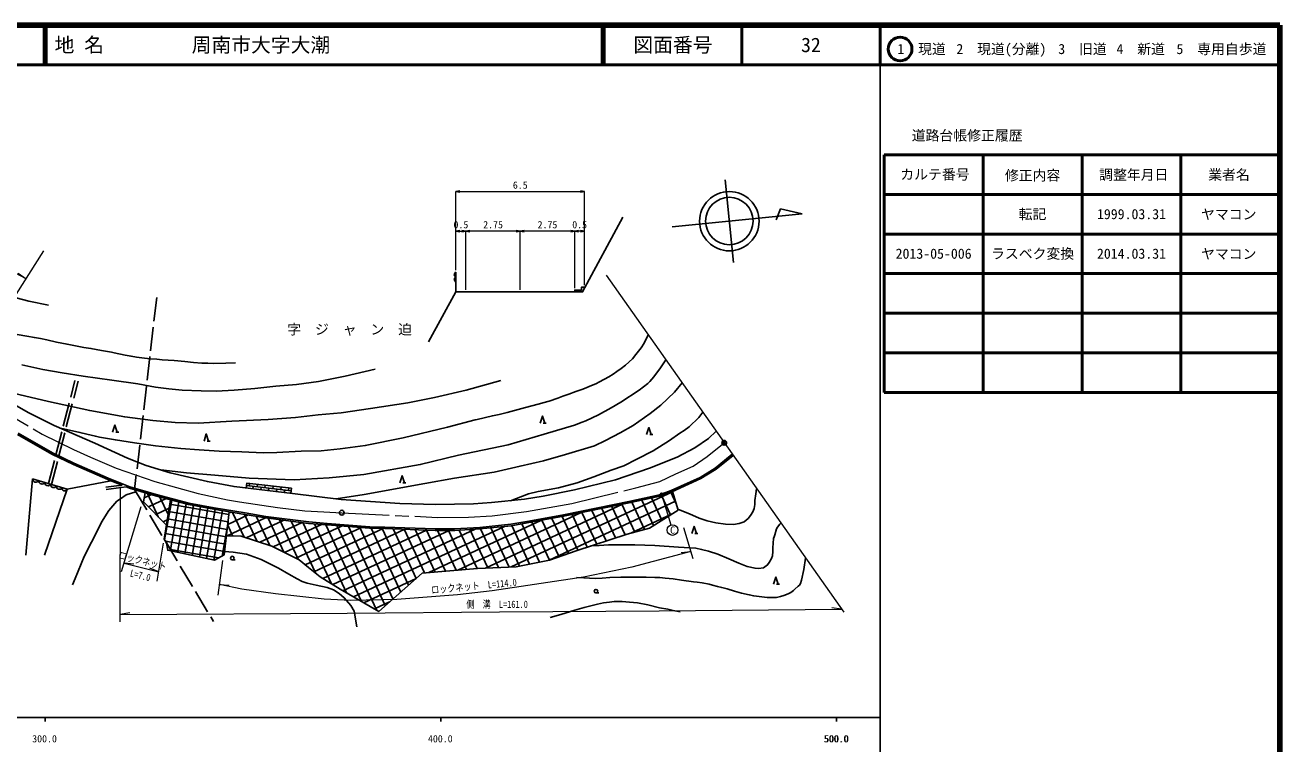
# Model space of a CAD drawing. Units: millimetres at full size, sheet at 1:1000, with parts at other scales. Extents: x 40000 to 680000, y 20000 to 380000.
# Drawn here: x 362928 to 680000, y 198357 to 380000 of the extents above; entities that cross this region are included whole.
import ezdxf
from ezdxf.enums import TextEntityAlignment as Align

# ---------------------------------------------------------------- set-up
doc = ezdxf.new("R2010")
doc.units = ezdxf.units.MM
doc.header["$LTSCALE"] = 1000
doc.header["$PDMODE"] = 32
doc.header["$PDSIZE"] = 500
doc.linetypes.add('CHAIN', pattern=[18.5, 12, -1.5, 3.5, -1.5])
doc.linetypes.add('DASHED', pattern=[7.5, 6, -1.5])
for name, color, linetype, lineweight in [('M-BGD', 7, 'Continuous', 25), ('M-BMK', 2, 'CHAIN', 13), ('M-BMK-ROW', 30, 'DASHED', 25), ('M-BMK-SRVR', 3, 'Continuous', 25), ('M-STR-HTXT', 7, 'Continuous', 13), ('M-STR-STRC', 7, 'Continuous', 25), ('M-TTL', 2, 'Continuous', 140), ('M-TTL-BAND', 7, 'Continuous', 25), ('M-TTL-FRAM', 2, 'Continuous', 50), ('M-TTL-LINE', 7, 'Continuous', 50)]:
    doc.layers.add(name, color=color, linetype=linetype, lineweight=lineweight)
for name, color, linetype in [('M-BMK-HTXT', 7, 'Continuous'), ('M-OTRS', 6, 'Continuous'), ('M-TTL-TXT', 7, 'Continuous')]:
    doc.layers.add(name, color=color, linetype=linetype)
doc.styles.add('ＭＳ ゴシック', font='')
doc.styles.get('ＭＳ ゴシック').set_extended_font_data('MS Gothic')

# ---------------------------------------------------------------- blocks, each defined once
blk = doc.blocks.new('open_arrow')
at = {"color": 0, "linetype": 'Continuous', "lineweight": -2}
blk.add_lwpolyline([(7.5, 1.25), (0, 0), (7.5, -1.25)], dxfattribs=at)

msp = doc.modelspace()

# ---------------------------------------------------------------- hatches: boundary and pattern name
at = {"layer": 'M-STR-STRC'}
msp.add_hatch(color=256, dxfattribs=at).paths.add_polyline_path([(523645, 261276, -1), (523885, 261715, -1)])

# ---------------------------------------------------------------- linework, layer by layer
at = {"layer": 'M-BGD'}
for p, q in [((471802, 312586), (471802, 317586)), ((464863, 299975), (471802, 312586)), ((504302, 313786), (504302, 313508)), ((493859, 279432), (494611, 279432)), ((385828, 277151), (386580, 277151)), ((520771, 276518), (521523, 276518)), ((408927, 274889), (409680, 274889)), ((363082, 246081), (364837, 265375)), ((373523, 262726), (384623, 264846)), ((418902, 263637), (430133, 262309)), ((419643, 264177), (419574, 263558)), ((420567, 263440), (420499, 262824)), ((421630, 263950), (421561, 263323)), ((422554, 263205), (422486, 262589)), ((423617, 263723), (423547, 263088)), ((425604, 263496), (425533, 262853)), ((427591, 263270), (427519, 262618)), ((458406, 264355), (459159, 264355)), ((394837, 261352), (393035, 260512)), ((396562, 255769), (393816, 261658)), ((398577, 260338), (394121, 258259)), ((399057, 256334), (396999, 260747)), ((424540, 262970), (424472, 262354)), ((426526, 262735), (426458, 262119)), ((428512, 262500), (428444, 261884)), ((429578, 263043), (429505, 262383)), ((526542, 262081), (485768, 243068)), ((523859, 254894), (521245, 260500)), ((525993, 256231), (523725, 261095)), ((527456, 259010), (526065, 261993)), ((399307, 257920), (395976, 256366)), ((398194, 249901), (399971, 259976)), ((399176, 257090), (414221, 254437)), ((399468, 258942), (414447, 256301)), ((399664, 247440), (401792, 259504)), ((401449, 246765), (403612, 259032)), ((403286, 246384), (405448, 258645)), ((405123, 246004), (407291, 258299)), ((406960, 245623), (409134, 257954)), ((408796, 245242), (410978, 257614)), ((410633, 244862), (412827, 257302)), ((414957, 256942), (414499, 256728)), ((418279, 250606), (415356, 256875)), ((513866, 258929), (479266, 242795)), ((527263, 259659), (495315, 244761)), ((509757, 249642), (506165, 257344)), ((512148, 250429), (508682, 257862)), ((514540, 251217), (511199, 258380)), ((516977, 251905), (513716, 258898)), ((519429, 252563), (516231, 259421)), ((521724, 253556), (518738, 259960)), ((398838, 254942), (397832, 254473)), ((398884, 255237), (413994, 252573)), ((412710, 245840), (414210, 254350)), ((423693, 255499), (413973, 250966)), ((419308, 256212), (414144, 253804)), ((421534, 249541), (418350, 256369)), ((428316, 254896), (418771, 250445)), ((424789, 248476), (421335, 255882)), ((432941, 254294), (422247, 249308)), ((428332, 246793), (424311, 255417)), ((437799, 253801), (425642, 248132)), ((431924, 245006), (427247, 255035)), ((436290, 241559), (430184, 254653)), ((440320, 238832), (433121, 254270)), ((444161, 236509), (436026, 253955)), ((447925, 234353), (438901, 253705)), ((493244, 254829), (464981, 241650)), ((503279, 256750), (472242, 242278)), ((492943, 244292), (488430, 253968)), ((495468, 244792), (490978, 254420)), ((497839, 245623), (493522, 254880)), ((500209, 246456), (496066, 255340)), ((502583, 247281), (498610, 255800)), ((504974, 248068), (501132, 256308)), ((507365, 248855), (503648, 256826)), ((526475, 256533), (515968, 251634)), ((398301, 251532), (413541, 248845)), ((398593, 253385), (413768, 250709)), ((415373, 250923), (414120, 253609)), ((442849, 253397), (428503, 246708)), ((447925, 253006), (431365, 245284)), ((453401, 252801), (433711, 243620)), ((458895, 252605), (435888, 241876)), ((464367, 252398), (438171, 240182)), ((470120, 252322), (440691, 238599)), ((451690, 232196), (441764, 253481)), ((476637, 252602), (443248, 237033)), ((453934, 233299), (444626, 253260)), ((484108, 253328), (445902, 235512)), ((455891, 235016), (447487, 253040)), ((457849, 236734), (450337, 252842)), ((459806, 238451), (453113, 252805)), ((461764, 240169), (455913, 252717)), ((463876, 241555), (458720, 252611)), ((466528, 241784), (461528, 252505)), ((469179, 242013), (464336, 252399)), ((471831, 242242), (467133, 252316)), ((474483, 242471), (469889, 252322)), ((477134, 242700), (472618, 252386)), ((479837, 242819), (475309, 252531)), ((482543, 242932), (477996, 252683)), ((485248, 243046), (480625, 252961)), ((487892, 243292), (483254, 253238)), ((490417, 243792), (485879, 253525)), ((532185, 251537), (532938, 251537)), ((399635, 247489), (411774, 245349)), ((415280, 244865), (416030, 244865)), ((461717, 240128), (448556, 233991)), ((552834, 238746), (553587, 238746)), ((507171, 236495), (507921, 236495)), ((455008, 234241), (451210, 232470))]:
    msp.add_line(p, q, dxfattribs=at)
at = {"layer": 'M-BGD', "linetype": 'DASHED'}
for p, q in [((368852, 264151), (375535, 290199)), ((369618, 263917), (376310, 290000))]:
    msp.add_line(p, q, dxfattribs=at)
at = {"layer": 'M-BGD'}
for points in [[(513988, 331465), (503805, 312586), (488052, 312586), (474302, 312586), (471802, 312586)], [(368882, 309212), (363888, 310278), (360661, 311044)], [(501802, 312586), (501802, 313036), (503552, 313036), (503552, 313786), (504302, 313786)], [(416110, 294676), (413627, 294595), (410574, 294513), (409110, 294545), (407627, 294577), (405494, 294729), (403317, 294956), (400578, 295227), (397603, 295423), (396206, 295596), (394625, 295672), (393120, 295845), (391052, 296116), (389710, 296332), (388194, 296624), (385415, 297222), (384787, 297319), (382275, 297784), (379558, 298293), (377793, 298563), (373525, 299369), (370869, 299889), (368444, 300447), (366828, 300793), (365269, 301024), (363402, 301370), (360919, 301851)], [(520397, 301714), (519328, 299632), (518641, 298443), (517266, 296725), (516402, 295677), (514662, 294086), (513534, 293232), (512423, 292448), (511507, 291787), (510414, 291144), (508110, 289846), (507114, 289388), (506029, 288912), (504857, 288445), (503896, 288040), (502103, 287384), (500349, 286750), (498815, 286204), (497581, 285737), (495319, 284967), (493794, 284544), (492939, 284298), (490662, 283715), (488441, 283072), (484718, 282073), (482708, 281606), (481007, 281263), (477139, 280308), (476691, 280213), (469628, 278359), (458497, 275720), (448882, 273741), (442563, 272916), (437726, 272454), (432646, 272351), (426568, 272026), (423122, 271896), (417714, 272123), (411961, 272317), (406890, 272642), (402275, 272967), (395848, 273685), (390587, 274415), (385737, 275164), (381748, 275875), (380700, 276118), (378528, 276623), (376767, 277054), (371870, 278131)], [(397213, 267617), (403677, 266899), (410883, 266298), (419519, 265519), (430943, 265084), (439750, 265633), (448509, 266420), (462781, 268940), (472450, 271293), (484972, 273957), (494121, 276670), (501719, 278874), (503689, 279670), (504645, 280002), (507812, 281541), (511010, 283280), (513492, 284724), (518054, 287758), (520319, 289460), (520777, 289925), (521822, 291146), (523517, 293362), (524836, 295412)], [(451386, 293014), (443795, 291263), (437079, 289950), (431531, 289220), (426275, 288782), (421019, 288199), (415763, 287761), (411237, 287469), (407442, 287615), (402624, 287761), (399266, 288053), (395908, 288491), (391382, 289366), (384812, 290242), (377590, 291321), (372331, 292165), (367449, 293010), (362097, 294136)], [(483154, 290192), (474404, 287781), (466400, 285899), (459613, 284531), (450232, 283116), (442798, 282054), (436957, 281524), (431288, 280820), (424313, 280371), (415187, 279932), (406691, 279401), (400850, 279578), (395186, 280109), (388106, 280993), (379256, 282585), (368813, 284885), (361379, 286654), (352339, 288849)], [(441529, 260272), (448597, 261343), (463956, 264131), (471446, 265489), (481423, 267048), (488009, 268566), (493962, 269913), (499508, 271514), (506781, 273662), (509625, 275061), (513292, 276951), (516616, 278841), (520913, 281876), (523549, 283938), (526987, 287202), (528928, 289603)], [(357200, 285778), (363840, 281997), (370243, 278845), (380525, 274329), (388828, 270547), (393547, 268741), (399603, 266884), (409006, 264637), (415723, 263389), (430497, 261641), (442753, 260120), (457595, 259090), (466657, 258823), (476197, 259039), (480816, 259336), (489117, 260179), (493806, 260939), (501722, 262545), (512134, 265106), (520670, 268072), (527721, 270834), (532193, 273203), (535635, 275565), (537528, 277395)], [(485594, 259821), (490106, 261535), (492606, 262178), (497716, 263065), (502421, 264311), (506602, 265871), (511045, 267489), (514262, 268632), (517541, 270286), (521598, 272427), (525793, 275003), (528394, 276853), (529425, 277591), (530698, 278501), (533139, 280873), (534167, 282165)], [(493072, 279432), (493654, 281214), (494236, 279432)], [(383314, 263216), (387397, 263759), (383794, 265171), (375132, 268947), (369642, 271552), (360985, 276583)], [(361167, 276894), (369810, 271871), (375281, 269275), (383932, 265504), (389415, 263355), (396013, 261375), (404287, 259229), (410685, 258029), (418505, 256708), (423796, 255847), (434601, 254441), (439277, 254033), (450004, 253207), (453867, 253155), (466563, 252675), (471466, 252685), (477817, 253026), (485682, 253856), (489717, 254558), (498937, 256224), (515510, 259635), (523255, 261300), (526186, 262425), (533474, 265718), (537320, 268074), (541633, 271567)], [(385041, 277151), (385623, 278933), (386205, 277151)], [(408140, 274889), (408723, 276671), (409305, 274889)], [(519984, 276518), (520566, 278300), (521148, 276518)], [(541841, 271272), (537528, 267779), (533643, 265400), (526324, 262093), (523358, 260954), (515584, 259282), (499006, 255871), (489780, 254203), (485732, 253499), (477846, 252667), (471476, 252325), (466557, 252315), (453858, 252795), (449988, 252847), (439248, 253675), (434563, 254083), (423744, 255490), (418446, 256352), (410622, 257674), (404209, 258877), (395916, 261028), (389297, 263014), (388453, 263345), (383387, 262671)], [(367844, 246079), (373523, 262726), (364837, 265375)], [(418829, 263021), (418975, 264253), (430211, 262971), (430060, 261693)], [(457619, 264355), (458202, 266137), (458784, 264355)], [(390923, 262077), (388482, 261269), (387000, 260264), (386119, 259739), (384085, 257334), (382204, 254383), (381569, 252984), (377895, 245713), (375620, 240182), (374897, 238571)], [(398635, 253654), (392850, 259555), (393288, 261817)], [(399645, 260061), (398075, 250101), (398688, 249074), (398990, 247275), (410787, 244830), (413208, 246102), (414534, 257013)], [(413800, 250972), (417514, 250856), (425259, 248323), (432181, 244878), (434512, 242961), (437504, 240601), (442516, 237452), (452287, 231854), (463285, 241504), (477239, 242709), (487031, 243121), (495478, 244794), (502175, 247146), (515090, 251398), (520669, 252896), (527923, 257440), (526514, 262178)], [(527881, 257582), (528019, 257552), (529095, 257148), (529732, 256926), (530834, 256456), (533273, 255382), (535297, 254708), (537471, 254259), (539870, 253884), (541894, 253809), (543393, 254034), (544620, 254492), (545601, 255339), (546222, 256112), (546794, 256965), (547118, 257863), (547284, 258855), (547348, 259839), (547582, 261539), (547781, 262839)], [(505912, 248377), (507946, 248516), (510321, 248648), (512649, 248648), (516978, 248622), (522015, 248526), (528066, 248109), (532396, 247786), (533853, 247524), (535643, 247082), (537958, 246271), (540715, 245126), (543301, 244061), (545354, 243226), (547395, 242761), (548231, 242701), (549472, 242832), (550534, 243572), (550976, 244240), (551561, 245194), (551776, 245878), (551888, 246983), (551877, 247891), (552041, 250225), (552199, 250722), (552357, 251229), (552786, 252693), (553034, 253121), (553644, 253922), (553923, 254119)], [(531398, 251537), (531981, 253319), (532563, 251537)], [(398364, 249617), (413315, 246981), (415530, 246806), (418853, 246271), (422550, 244985), (426998, 242736), (429570, 241290), (431660, 240058), (432946, 239362), (434178, 238987), (436482, 238452), (439269, 237863), (440854, 237270), (442323, 236363), (443556, 235292), (445251, 233336), (446068, 231860), (446717, 227969)], [(560156, 245271), (559701, 242398), (559080, 239757), (558869, 238888), (558621, 238506), (558277, 238211), (557466, 237428), (557065, 237104), (556406, 236607), (555910, 236398), (555298, 236073), (554659, 235882), (553771, 235596), (552768, 235348), (552109, 235338), (551145, 235338), (550477, 235357), (549121, 235529), (547042, 235740), (545906, 236064), (543939, 236437), (542220, 236981), (540292, 237505), (538943, 237846), (537906, 238120), (536631, 238490), (535762, 238700), (534043, 239043), (532754, 239234), (531853, 239349), (528798, 239776), (526708, 240059), (524699, 240274), (523297, 240396), (522029, 240436), (519872, 240504), (517404, 240450), (513499, 240463), (510667, 240422), (508752, 240247), (507067, 240166), (505530, 240207), (504073, 240287), (502273, 240434)], [(552047, 238746), (552630, 240528), (553212, 238746)], [(495607, 230261), (498301, 231023), (500704, 231844), (501864, 232145), (504177, 232859), (507529, 233643), (509102, 233996), (510591, 234215), (511810, 234341), (513804, 234332), (515654, 234215), (517705, 233978), (520245, 233474), (523205, 232768), (525367, 232398), (526695, 232050), (528450, 231711)]]:
    msp.add_lwpolyline(points, dxfattribs=at)
for centre in [(415280, 245315), (507171, 236945)]:
    msp.add_circle(centre, 450, dxfattribs=at)
for centre, radius, start, end in [((472036, 316964), 664, 110.58875, 249.41125), ((472036, 315721), 664, 110.58875, 249.41125), ((365660, 265324), 825, 176.46553, 329.61457), ((367195, 264856), 825, 176.46553, 329.61457), ((368682, 264379), 778, 175.57473, 330.50536), ((370154, 263909), 799, 173.74061, 332.33948), ((371591, 263425), 738, 171.20104, 334.87905), ((372903, 262956), 662, 166.39828, 339.68182)]:
    msp.add_arc(centre, radius, start, end, dxfattribs=at)
at = {"layer": 'M-BMK'}
msp.add_lwpolyline([(349039, 287318), (367270, 276618), (375140, 272768), (379421, 270839), (385973, 268024), (395688, 264707), (406683, 261616), (414071, 260049), (417138, 259541), (426734, 258058), (433626, 257281), (438401, 256976), (442941, 256788), (467114, 255581), (474941, 255663), (480909, 255957), (489625, 257112), (501064, 259133), (517221, 263028), (523320, 264695), (527363, 266570), (531725, 268572), (535291, 270997), (539592, 274465)], dxfattribs=at)
at = {"layer": 'M-BMK-ROW'}
msp.add_lwpolyline([(396180, 311124), (390596, 262625), (410504, 229288)], dxfattribs=at)
at = {"layer": 'M-BMK-SRVR'}
for p, q in [((539841, 340933), (541906, 320035)), ((553790, 333575), (552714, 330774)), ((559313, 332306), (553790, 333575)), ((526444, 329058), (559313, 332306))]:
    msp.add_line(p, q, dxfattribs=at)
for centre, radius in [((540878, 330442), 7500), ((540874, 330484), 6000), ((539592, 274465), 600), ((442941, 256788), 600)]:
    msp.add_circle(centre, radius, dxfattribs=at)
at = {"layer": 'M-OTRS'}
msp.add_point((539592, 274465), dxfattribs=at)
at = {"layer": 'M-STR-HTXT'}
for p, q in [((471802, 337911), (504302, 337911)), ((471802, 318086), (471802, 337911)), ((504302, 314286), (504302, 337911)), ((471802, 327911), (474302, 327911)), ((488052, 327911), (474302, 327911)), ((474302, 313086), (474302, 327911)), ((501802, 327911), (488052, 327911)), ((488052, 313086), (488052, 327911)), ((501802, 313536), (501802, 327911)), ((504302, 327910), (501802, 327910)), ((357437, 306844), (367679, 322949)), ((509787, 316776), (569776, 231614)), ((386990, 229194), (387001, 263322)), ((523765, 261496), (526135, 253686)), ((387292, 241930), (392215, 258321)), ((531767, 245083), (529361, 252968)), ((396315, 239499), (397870, 249061)), ((411700, 235934), (412888, 244662))]:
    msp.add_line(p, q, dxfattribs=at)
for points in [[(361174, 317286), (363160, 315842), (319046, 339308), (257940, 344379), (226922, 332887), (229083, 334052)], [(528743, 246707), (531179, 247010), (516276, 242992), (504022, 240494), (480928, 237045), (472226, 236062), (456895, 234872), (445221, 234629), (438460, 234933), (426231, 236243), (417681, 237472), (412070, 238652), (414519, 238486)], [(390365, 243771), (387925, 244036), (396692, 241817), (394419, 242745)], [(389420, 231441), (386991, 231085), (444350, 231430), (482771, 231701), (523181, 232023), (569237, 232379), (566804, 232702)]]:
    msp.add_lwpolyline(points, dxfattribs=at)
msp.add_circle((526527, 252394), 1350, dxfattribs=at)
at = {"layer": 'M-STR-STRC'}
msp.add_circle((523765, 261496), 250, dxfattribs=at)
at = {"layer": 'M-TTL'}
for p, q in [((680000, 380000), (40000, 380000)), ((680000, 20000), (680000, 380000))]:
    msp.add_line(p, q, dxfattribs=at)
at = {"layer": 'M-TTL-BAND'}
for p, q in [((579000, 20000), (579000, 370000)), ((40000, 205000), (579000, 205000)), ((368000, 205000), (368000, 204000)), ((468000, 205000), (468000, 204000)), ((568000, 205000), (568000, 204000))]:
    msp.add_line(p, q, dxfattribs=at)
at = {"layer": 'M-TTL-FRAM'}
for p, q in [((580000, 347197), (580000, 287197)), ((580000, 347197), (680000, 347197)), ((580000, 287197), (680000, 287197))]:
    msp.add_line(p, q, dxfattribs=at)
at = {"layer": 'M-TTL-LINE'}
for p, q in [((367750, 380000), (367750, 370000)), ((368250, 380000), (368250, 370000)), ((508747, 380000), (508747, 370000)), ((509247, 380000), (509247, 370000)), ((543997, 380000), (543997, 370000)), ((579000, 380000), (579000, 370000)), ((40000, 370000), (680000, 370000)), ((605000, 347197), (605000, 287197)), ((630000, 347197), (630000, 287197)), ((655000, 347197), (655000, 287197)), ((580000, 337197), (680000, 337197)), ((580000, 327197), (680000, 327197)), ((580000, 317197), (680000, 317197)), ((580000, 307197), (680000, 307197)), ((580000, 297197), (680000, 297197))]:
    msp.add_line(p, q, dxfattribs=at)
msp.add_circle((584031, 373958), 3000, dxfattribs=at)

# ---------------------------------------------------------------- block references
at = {"layer": 'M-STR-HTXT', "xscale": 133, "yscale": 133}
for p in [(471802, 337911), (471802, 327911), (474302, 327911), (488052, 327911), (501802, 327910)]:
    msp.add_blockref('open_arrow', p, dxfattribs=at)
at = {"layer": 'M-STR-HTXT', "xscale": 133, "yscale": 133, "rotation": 180}
for p in [(504302, 337911), (474302, 327911), (488052, 327911), (501802, 327911), (504302, 327910)]:
    msp.add_blockref('open_arrow', p, dxfattribs=at)

# ---------------------------------------------------------------- texts
at = {"layer": 'M-BMK-HTXT', "style": 'ＭＳ ゴシック'}
msp.add_text('字\u3000ジ\u3000ャ\u3000ン\u3000迫', height=2566, dxfattribs=at).set_placement((444936, 303112), align=Align.MIDDLE_CENTER)
at = {"layer": 'M-STR-HTXT', "style": 'ＭＳ ゴシック'}
for s, p in [('6.5', (488052, 338098)), ('0.5', (473052, 328098)), ('2.75', (481177, 328098)), ('2.75', (494927, 328098)), ('0.5', (503052, 328097))]:
    msp.add_text(s, height=1833, dxfattribs=at).set_placement(p, align=Align.BOTTOM_CENTER)
msp.add_text('C', height=1833, dxfattribs=at).set_placement((526527, 252394), align=Align.MIDDLE_CENTER)
at = {"layer": 'M-STR-HTXT', "style": 'ＭＳ ゴシック', "width": 0.8}
for s, rotation, p in [('ロックネット', 345.782, (392260, 243174)), ('L=7.0', 346.29, (391711, 239534)), ('ロックネット\u3000L=114.0', 5.244, (476472, 236772))]:
    msp.add_text(s, height=1833, rotation=rotation, dxfattribs=at).set_placement(p, align=Align.BOTTOM_CENTER)
msp.add_text('側\u3000溝\u3000L=161.0', height=1833, dxfattribs=at).set_placement((482200, 232178), align=Align.BOTTOM_CENTER)
at = {"layer": 'M-TTL-BAND', "style": 'ＭＳ ゴシック'}
for s, p in [('300.0', (367844, 198195)), ('400.0', (467844, 198195)), ('500.0', (567844, 198195)), ('500.0', (568000, 198195))]:
    msp.add_text(s, height=1833, dxfattribs=at).set_placement(p, align=Align.BOTTOM_CENTER)
at = {"layer": 'M-TTL-TXT', "style": 'ＭＳ ゴシック'}
for s, p in [('地 名', (370380, 375000)), ('周南市大字大潮', (405024, 375000))]:
    msp.add_text(s, height=3666, dxfattribs=at).set_placement(p, align=Align.MIDDLE_LEFT)
for s, height, p in [('図面番号', 3666, (526622, 375000)), ('32', 3666, (561497, 375000)), ('1\u3000現道', 2566, (589448, 373958)), ('2\u3000現道(分離)', 2566, (609619, 373958)), ('3\u3000旧道', 2566, (630121, 373958)), ('4\u3000新道', 2566, (644824, 373958)), ('5\u3000専用自歩道', 2566, (665228, 373958)), ('道路台帳修正履歴', 2566, (600968, 352113)), ('カルテ番号', 2566, (592839, 342277)), ('修正内容', 2566, (617509, 342023)), ('調整年月日', 2566, (643089, 342197)), ('業者名', 2566, (667134, 342197)), ('転記', 2566, (617500, 332245)), ('1999.03.31', 2566, (642500, 332245)), ('ヤマコン', 2566, (667077, 332189)), ('2013-05-006', 2566, (592500, 322245)), ('ラスベク変換', 2566, (617500, 322245)), ('2014.03.31', 2566, (642500, 322245)), ('ヤマコン', 2566, (667077, 322189))]:
    msp.add_text(s, height=height, dxfattribs=at).set_placement(p, align=Align.MIDDLE_CENTER)

doc.saveas('drawing.dxf')
